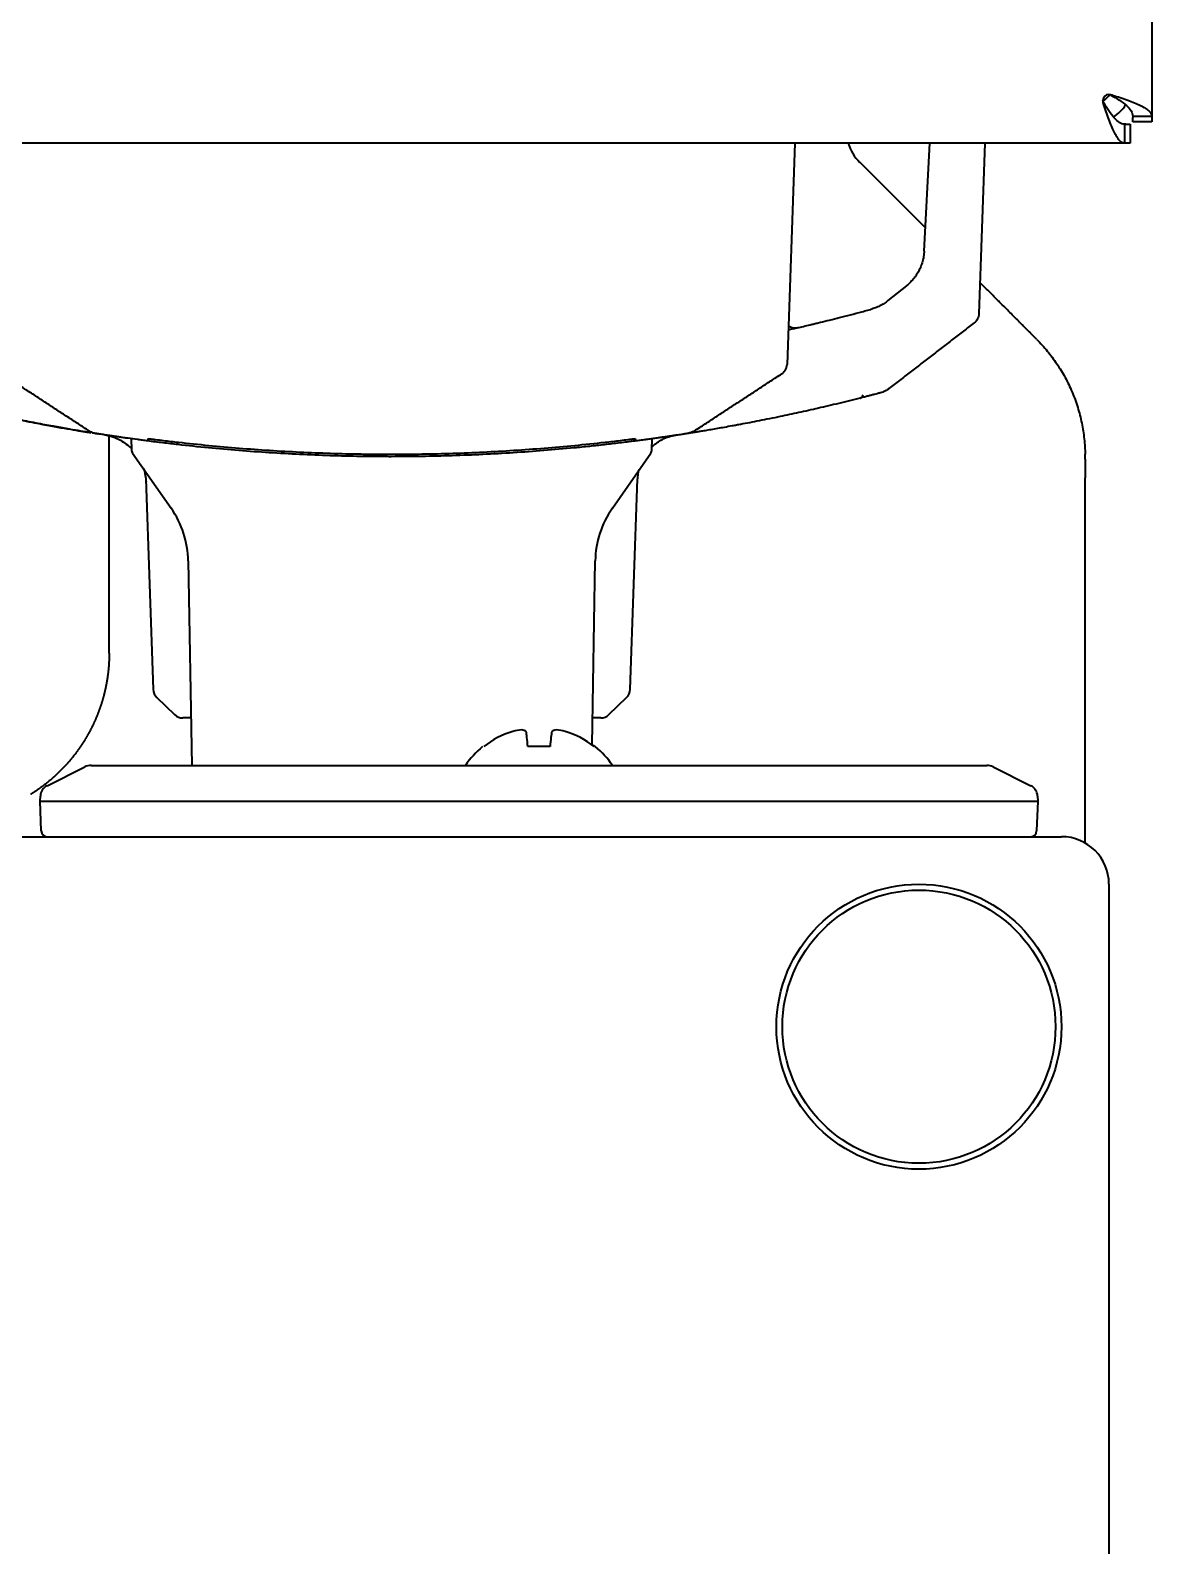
# Model space of a CAD drawing. Header units: inches. Extents: x 90 to 4161, y -506 to 3104.
# Drawn here: x 2954.5 to 3001.7, y 141.4 to 205.2 of the extents above; entities that cross this region are included whole.
import ezdxf

# ---------------------------------------------------------------- set-up
doc = ezdxf.new("R2010")
doc.units = ezdxf.units.IN
doc.layers.add('1', color=7, linetype='Continuous', true_color=0xffffff)
doc.layers.add('4', color=7, linetype='Continuous', true_color=0xffffff)

msp = doc.modelspace()

# ---------------------------------------------------------------- linework, layer by layer
at = {"layer": '1', "color": 7, "linetype": 'Continuous', "lineweight": 35}
for p, q in [((3001.691, 862.127), (3001.691, 201.609)), ((3000.604, 201.268), (3000.55, 201.268)), ((3000.604, 201.268), (3000.791, 201.268)), ((3000.791, 201.268), (3000.791, 200.468)), ((3000.891, 201.609), (3000.891, 201.555)), ((3000.891, 201.368), (3000.891, 201.555)), ((3001.691, 201.368), (3000.891, 201.368)), ((3001.691, 201.609), (3001.691, 201.555)), ((3001.691, 201.555), (3001.691, 201.368)), ((3000.55, 200.468), (2311.892, 200.468)), ((2986.663, 200.468), (2986.338, 191.155)), ((2992.111, 195.915), (2992.349, 200.468)), ((2994.663, 200.468), (2994.412, 193.28)), ((3000.604, 200.468), (3000.55, 200.468)), ((3000.791, 200.468), (3000.604, 200.468)), ((2992.162, 196.897), (2989.398, 199.661)), ((2991.361, 194.456), (2990.585, 193.837)), ((2996.823, 192.236), (2996.616, 192.443)), ((2958.725, 188.023), (2958.733, 187.556)), ((2980.648, 187.556), (2980.656, 188.023)), ((2958.779, 187.417), (2960.4, 185.102)), ((2978.982, 185.102), (2980.603, 187.417)), ((2959.34, 186.328), (2959.649, 177.469)), ((2979.733, 177.469), (2980.042, 186.328)), ((2998.891, 171), (2998.891, 186.381)), ((2961.122, 182.877), (2961.273, 174.268)), ((2978.124, 175.131), (2978.259, 182.877)), ((2959.801, 177.127), (2960.546, 176.408)), ((2978.836, 176.408), (2979.58, 177.127)), ((2961.238, 176.268), (2960.893, 176.268)), ((2978.489, 176.268), (2978.144, 176.268)), ((2955.175, 173.41), (2956.764, 174.205)), ((2957.033, 174.268), (2960.891, 174.268)), ((2960.891, 174.268), (2990.891, 174.268)), ((2990.891, 174.268), (2994.749, 174.268)), ((2995.018, 174.205), (2996.608, 173.41)), ((2954.891, 172.768), (2954.898, 172.98)), ((2996.884, 172.98), (2996.891, 172.768)), ((2954.935, 171.509), (2954.891, 172.768)), ((2954.891, 172.768), (2960.891, 172.768)), ((2960.891, 172.768), (2990.891, 172.768)), ((2990.891, 172.768), (2996.891, 172.768)), ((2996.891, 172.768), (2996.847, 171.509)), ((2953.891, 171.268), (2997.891, 171.268)), ((2999.891, 169.268), (2999.891, 103.268))]:
    msp.add_line(p, q, dxfattribs=at)
for radius in [6, 5.75]:
    msp.add_circle((2991.891, 163.268), radius, dxfattribs=at)
for centre, radius, start, end in [((2999.891, 202.268), 0.25, 90, 180), ((2999.091, 203.068), 1, 304.24219, 327.18516), ((2999.091, 203.068), 1.8, 303.36187, 326.66203), ((2986.681, 193.188), 0.5, 234.42655, 282.89526), ((2958.983, 187.56), 0.25, 181, 215), ((2980.398, 187.56), 0.25, 325, 359), ((2957.123, 182.807), 4, 1, 35), ((2982.259, 182.807), 4, 145, 179), ((2960.149, 177.487), 0.5, 182, 226), ((2979.233, 177.487), 0.5, 314, 358), ((2960.893, 176.768), 0.5, 226, 270), ((2978.489, 176.768), 0.5, 270, 314), ((2975.891, 172.168), 3.74, 129.38647, 145.84409), ((2975.891, 172.168), 3.74, 34.1559, 50.64486), ((2957.033, 173.668), 0.6, 90, 116.56505), ((2994.749, 173.668), 0.6, 63.43495, 90), ((2955.398, 172.963), 0.5, 116.56505, 178), ((2996.384, 172.963), 0.5, 2, 63.43495), ((2955.185, 171.518), 0.25, 182, 270), ((2996.597, 171.518), 0.25, 270, 358), ((2997.891, 169.268), 2, 0, 90)]:
    msp.add_arc(centre, radius, start, end, dxfattribs=at)
for centre, major_axis, ratio, start_param, end_param in [((2990.812, 201.075), (-1.841, -0.782), 0.999823, 6.190279, 6.667096), ((2975.886, 172.147), (-3.624, 0.873), 0.997235, 5.247399, 5.62012), ((2975.633, 172.11), (-0.806, 3.6), 0.902278, 6.178468, 6.295334), ((2975.337, 172.11), (-0.383, 3.669), 0.420739, 6.027806, 6.144672), ((2975.594, 172.147), (-0.269, 3.718), 0.017407, 5.611261, 5.983982), ((2976.188, 172.147), (-0.269, -3.718), 0.017407, 3.440796, 3.813517), ((2976.445, 172.11), (-0.383, -3.669), 0.420739, 3.280106, 3.396972), ((2976.15, 172.11), (-0.806, -3.6), 0.902278, 3.129444, 3.24631), ((2975.896, 172.147), (-3.624, -0.873), 0.997235, 3.804658, 4.177379)]:
    msp.add_ellipse(centre, major_axis=major_axis, ratio=ratio, start_param=start_param, end_param=end_param, dxfattribs=at)
for points, knots in [([(2999.664, 202.119), (2999.663, 202.122), (2999.661, 202.129), (2999.658, 202.139), (2999.655, 202.15), (2999.653, 202.16), (2999.651, 202.171), (2999.649, 202.181), (2999.647, 202.192), (2999.645, 202.202), (2999.644, 202.213), (2999.643, 202.224), (2999.642, 202.235), (2999.641, 202.246), (2999.641, 202.257), (2999.641, 202.264), (2999.641, 202.268)], [0, 0, 0, 0, 0.070356, 0.140723, 0.211142, 0.28165, 0.352287, 0.42309, 0.494098, 0.565348, 0.636878, 0.708725, 0.780925, 0.853514, 0.926527, 1, 1, 1, 1]), ([(2999.891, 202.518), (2999.895, 202.518), (2999.902, 202.518), (2999.913, 202.518), (2999.924, 202.517), (2999.935, 202.516), (2999.946, 202.515), (2999.957, 202.514), (2999.967, 202.512), (2999.978, 202.51), (2999.988, 202.508), (2999.999, 202.506), (3000.009, 202.504), (3000.02, 202.501), (3000.03, 202.498), (3000.037, 202.496), (3000.04, 202.495)], [0, 0, 0, 0, 0.073473, 0.146486, 0.219075, 0.291275, 0.363122, 0.434652, 0.505902, 0.57691, 0.647713, 0.71835, 0.788858, 0.859277, 0.929644, 1, 1, 1, 1]), ([(2999.974, 202.495), (3000.097, 202.421), (3000.219, 202.347), (3000.442, 202.199), (3000.543, 202.126), (3000.711, 201.978), (3000.778, 201.904), (3000.868, 201.757), (3000.891, 201.683), (3000.891, 201.609)], [0, 0, 0, 0, 0.25, 0.25, 0.5, 0.5, 0.75, 0.75, 1, 1, 1, 1]), ([(3000.04, 202.495), (3000.151, 202.458), (3000.261, 202.421), (3000.477, 202.347), (3000.581, 202.31), (3000.782, 202.236), (3000.878, 202.199), (3001.057, 202.126), (3001.14, 202.089), (3001.291, 202.015), (3001.359, 201.978), (3001.477, 201.904), (3001.527, 201.867), (3001.608, 201.794), (3001.639, 201.757), (3001.681, 201.683), (3001.691, 201.646), (3001.691, 201.609)], [0, 0, 0, 0, 0.125, 0.125, 0.25, 0.25, 0.375, 0.375, 0.5, 0.5, 0.625, 0.625, 0.75, 0.75, 0.875, 0.875, 1, 1, 1, 1]), ([(3000.55, 201.268), (3000.476, 201.268), (3000.402, 201.291), (3000.255, 201.381), (3000.181, 201.448), (3000.033, 201.616), (2999.96, 201.717), (2999.812, 201.94), (2999.738, 202.062), (2999.664, 202.185)], [0, 0, 0, 0, 0.25, 0.25, 0.5, 0.5, 0.75, 0.75, 1, 1, 1, 1]), ([(3000.55, 200.468), (3000.513, 200.468), (3000.476, 200.478), (3000.402, 200.52), (3000.365, 200.551), (3000.292, 200.632), (3000.255, 200.682), (3000.181, 200.8), (3000.144, 200.868), (3000.07, 201.019), (3000.033, 201.102), (2999.96, 201.281), (2999.923, 201.377), (2999.849, 201.578), (2999.812, 201.682), (2999.738, 201.898), (2999.701, 202.008), (2999.664, 202.119)], [0, 0, 0, 0, 0.125, 0.125, 0.25, 0.25, 0.375, 0.375, 0.5, 0.5, 0.625, 0.625, 0.75, 0.75, 0.875, 0.875, 1, 1, 1, 1]), ([(2992.111, 195.915), (2992.107, 195.841), (2992.099, 195.769), (2992.076, 195.626), (2992.06, 195.556), (2992.031, 195.451), (2992.021, 195.417), (2991.998, 195.349), (2991.985, 195.315), (2991.946, 195.215), (2991.916, 195.15), (2991.851, 195.026), (2991.815, 194.966), (2991.767, 194.894), (2991.757, 194.88), (2991.737, 194.851), (2991.727, 194.837), (2991.695, 194.795), (2991.674, 194.768), (2991.608, 194.689), (2991.562, 194.639), (2991.465, 194.544), (2991.414, 194.498), (2991.361, 194.456)], [0, 0, 0, 0, 0.125, 0.125, 0.25, 0.25, 0.3125, 0.3125, 0.375, 0.375, 0.5, 0.5, 0.625, 0.625, 0.65625, 0.65625, 0.6875, 0.6875, 0.75, 0.75, 0.875, 0.875, 1, 1, 1, 1]), ([(2996.616, 192.443), (2996.609, 192.45), (2996.594, 192.465), (2996.565, 192.494), (2996.526, 192.533), (2996.476, 192.583), (2996.413, 192.646), (2996.338, 192.721), (2996.248, 192.811), (2996.146, 192.913), (2996.038, 193.021), (2995.93, 193.129), (2995.79, 193.269), (2995.593, 193.466), (2995.323, 193.736), (2995.045, 194.014), (2994.793, 194.266), (2994.611, 194.448), (2994.503, 194.556), (2994.466, 194.593)], [0, 0, 0, 0, 0.011297, 0.028353, 0.051235, 0.080037, 0.114873, 0.155887, 0.203242, 0.25861, 0.312576, 0.365068, 0.416015, 0.511742, 0.638207, 0.774856, 0.869158, 0.954838, 1, 1, 1, 1]), ([(2986.792, 192.701), (2986.863, 192.717), (2987.022, 192.753), (2987.213, 192.798), (2987.369, 192.835), (2987.423, 192.848), (2987.507, 192.868), (2987.536, 192.875), (2987.594, 192.889), (2987.623, 192.896), (2987.772, 192.932), (2987.898, 192.962), (2988.161, 193.027), (2988.299, 193.061), (2988.514, 193.116), (2988.624, 193.144), (2988.738, 193.173), (2988.814, 193.192), (2988.853, 193.202), (2989.047, 193.253), (2989.206, 193.294), (2989.53, 193.38), (2989.695, 193.425), (2989.864, 193.471)], [0, 0, 0, 0, 0.125, 0.25, 0.25, 0.3125, 0.3125, 0.34375, 0.34375, 0.375, 0.375, 0.5, 0.5, 0.625, 0.625, 0.6875, 0.71875, 0.71875, 0.75, 0.75, 0.875, 0.875, 1, 1, 1, 1]), ([(2990.25, 193.621), (2990.187, 193.589), (2990.124, 193.56), (2989.995, 193.51), (2989.93, 193.489), (2989.864, 193.471)], [0, 0, 0, 0, 0.5, 0.5, 1, 1, 1, 1]), ([(2986.389, 192.609), (2986.389, 192.609), (2986.398, 192.611), (2986.432, 192.619), (2986.483, 192.63), (2986.567, 192.649), (2986.629, 192.663), (2986.643, 192.666), (2986.67, 192.673), (2986.684, 192.676), (2986.728, 192.686), (2986.759, 192.693), (2986.792, 192.701)], [0, 0, 0, 0, 0.25, 0.25, 0.5, 0.75, 0.75, 0.8125, 0.8125, 0.875, 0.875, 1, 1, 1, 1]), ([(2994.412, 193.28), (2994.411, 193.244), (2994.405, 193.207), (2994.387, 193.136), (2994.374, 193.102), (2994.34, 193.037), (2994.32, 193.006), (2994.273, 192.95), (2994.247, 192.924), (2994.218, 192.902)], [0, 0, 0, 0, 0.25, 0.25, 0.5, 0.5, 0.75, 0.75, 1, 1, 1, 1]), ([(2996.859, 192.2), (2997.01, 192.048), (2997.156, 191.886), (2997.435, 191.547), (2997.568, 191.369), (2997.819, 190.998), (2997.936, 190.805), (2998.152, 190.406), (2998.251, 190.2), (2998.385, 189.883), (2998.427, 189.776), (2998.486, 189.614), (2998.505, 189.559), (2998.542, 189.45), (2998.56, 189.395), (2998.645, 189.122), (2998.701, 188.901), (2998.792, 188.46), (2998.826, 188.239), (2998.874, 187.8), (2998.887, 187.582), (2998.89, 187.367)], [0, 0, 0, 0, 0.125, 0.125, 0.25, 0.25, 0.375, 0.375, 0.5, 0.5, 0.5625, 0.5625, 0.59375, 0.59375, 0.625, 0.625, 0.75, 0.75, 0.875, 0.875, 1, 1, 1, 1]), ([(2986.112, 190.754), (2986.145, 190.776), (2986.176, 190.802), (2986.23, 190.86), (2986.254, 190.893), (2986.293, 190.962), (2986.309, 190.999), (2986.33, 191.076), (2986.336, 191.116), (2986.338, 191.155)], [0, 0, 0, 0, 0.25, 0.25, 0.5, 0.5, 0.75, 0.75, 1, 1, 1, 1]), ([(2989.416, 189.734), (2989.378, 189.724), (2989.34, 189.714), (2989.265, 189.695), (2989.227, 189.686), (2989.114, 189.658), (2989.039, 189.639), (2988.889, 189.602), (2988.814, 189.583), (2988.666, 189.547), (2988.592, 189.529), (2988.372, 189.476), (2988.227, 189.441), (2987.94, 189.373), (2987.798, 189.34), (2987.376, 189.243), (2987.101, 189.182), (2986.698, 189.093), (2986.565, 189.065), (2986.303, 189.009), (2986.173, 188.981), (2986.045, 188.955)], [0, 0, 0, 0, 0.03125, 0.03125, 0.0625, 0.0625, 0.125, 0.125, 0.1875, 0.1875, 0.25, 0.25, 0.375, 0.375, 0.5, 0.5, 0.75, 0.75, 0.875, 0.875, 1, 1, 1, 1]), ([(2990.275, 189.957), (2990.274, 189.957), (2990.273, 189.956), (2990.27, 189.956), (2990.268, 189.955), (2990.264, 189.954), (2990.261, 189.953), (2990.256, 189.952), (2990.253, 189.951), (2990.244, 189.949), (2990.237, 189.947), (2990.224, 189.943), (2990.22, 189.942), (2990.21, 189.94), (2990.206, 189.938), (2990.179, 189.932), (2990.154, 189.925), (2990.096, 189.91), (2990.063, 189.901), (2990.007, 189.886), (2989.987, 189.881), (2989.945, 189.87), (2989.923, 189.864), (2989.855, 189.846), (2989.806, 189.834), (2989.704, 189.807), (2989.65, 189.793), (2989.536, 189.764), (2989.477, 189.749), (2989.416, 189.734)], [0, 0, 0, 0, 0.03125, 0.03125, 0.0625, 0.0625, 0.09375, 0.09375, 0.125, 0.125, 0.1875, 0.1875, 0.21875, 0.21875, 0.25, 0.25, 0.375, 0.375, 0.5, 0.5, 0.5625, 0.5625, 0.625, 0.625, 0.75, 0.75, 0.875, 0.875, 1, 1, 1, 1]), ([(2989.416, 189.734), (2989.423, 189.735), (2989.429, 189.738), (2989.442, 189.743), (2989.449, 189.746), (2989.468, 189.757), (2989.479, 189.767), (2989.512, 189.8), (2989.531, 189.83), (2989.547, 189.867)], [0, 0, 0, 0, 0.125, 0.125, 0.25, 0.25, 0.5, 0.5, 1, 1, 1, 1]), ([(2990.63, 190.132), (2990.578, 190.092), (2990.521, 190.056), (2990.402, 189.997), (2990.339, 189.974), (2990.275, 189.957)], [0, 0, 0, 0, 0.5, 0.5, 1, 1, 1, 1]), ([(2956.952, 188.287), (2956.942, 188.289), (2956.932, 188.29), (2956.908, 188.294), (2956.841, 188.305), (2956.766, 188.317), (2956.57, 188.349), (2956.419, 188.375), (2956.076, 188.433), (2955.885, 188.466), (2955.621, 188.513), (2955.567, 188.523), (2955.456, 188.542), (2955.288, 188.573), (2955.11, 188.606), (2954.744, 188.674), (2954.484, 188.724), (2953.933, 188.832), (2953.642, 188.891), (2953.336, 188.955)], [0, 0, 0, 0, 0.017553, 0.017553, 0.039385, 0.126714, 0.126714, 0.301371, 0.301371, 0.476028, 0.476028, 0.519693, 0.519693, 0.563357, 0.650686, 0.650686, 0.825343, 0.825343, 1, 1, 1, 1]), ([(2953.641, 188.896), (2954.004, 188.821), (2954.863, 188.647), (2955.948, 188.453), (2956.735, 188.322), (2956.962, 188.285), (2957.018, 188.277)], [0, 0, 0, 0, 0.203154, 0.517315, 0.829103, 1, 1, 1, 1]), ([(2986.045, 188.955), (2985.739, 188.891), (2985.448, 188.832), (2985.034, 188.75), (2984.9, 188.724), (2984.638, 188.674), (2984.511, 188.65), (2984.327, 188.616), (2984.266, 188.605), (2984.177, 188.588), (2984.147, 188.583), (2984.089, 188.572), (2983.944, 188.546), (2983.807, 188.521), (2983.597, 188.484), (2983.497, 188.466), (2983.307, 188.433), (2983.127, 188.402), (2982.966, 188.375), (2982.814, 188.35), (2982.744, 188.338), (2982.662, 188.325), (2982.645, 188.322), (2982.614, 188.317), (2982.598, 188.314), (2982.553, 188.307), (2982.467, 188.293), (2982.369, 188.277), (2982.308, 188.268), (2982.27, 188.262), (2982.253, 188.259), (2982.22, 188.254), (2982.191, 188.249), (2982.167, 188.245), (2982.146, 188.242), (2982.136, 188.24), (2982.12, 188.238), (2982.114, 188.237), (2982.099, 188.234), (2982.094, 188.234), (2982.096, 188.234)], [0, 0, 0, 0, 0.125, 0.125, 0.1875, 0.1875, 0.25, 0.25, 0.28125, 0.28125, 0.296875, 0.296875, 0.3125, 0.375, 0.375, 0.4375, 0.4375, 0.5, 0.5625, 0.5625, 0.625, 0.625, 0.640625, 0.640625, 0.65625, 0.65625, 0.6875, 0.75, 0.78125, 0.78125, 0.8125, 0.8125, 0.84375, 0.875, 0.875, 0.90625, 0.90625, 0.9375, 0.9375, 1, 1, 1, 1]), ([(2956.894, 188.385), (2956.953, 188.346), (2957.016, 188.314), (2957.148, 188.263), (2957.216, 188.245), (2957.286, 188.234)], [0, 0, 0, 0, 0.5, 0.5, 1, 1, 1, 1]), ([(2957.286, 188.234), (2957.287, 188.234), (2957.285, 188.234), (2957.28, 188.235), (2957.276, 188.236), (2957.26, 188.238), (2957.244, 188.241), (2957.213, 188.245), (2957.201, 188.247), (2957.175, 188.251), (2957.161, 188.254), (2957.136, 188.258), (2957.128, 188.259), (2957.11, 188.262), (2957.095, 188.264), (2957.079, 188.267), (2957.072, 188.268)], [0, 0, 0, 0, 0.136491, 0.136491, 0.272982, 0.272982, 0.545963, 0.545963, 0.682454, 0.682454, 0.818945, 0.818945, 0.88719, 0.88719, 0.955436, 1, 1, 1, 1]), ([(2959.416, 187.93), (2959.344, 187.939), (2959.273, 187.948), (2959.167, 187.962), (2959.132, 187.967), (2959.062, 187.976), (2959.027, 187.981), (2958.855, 188.004), (2958.722, 188.022), (2958.531, 188.049), (2958.468, 188.058), (2958.376, 188.071), (2958.345, 188.075), (2958.286, 188.084), (2958.198, 188.096), (2958.115, 188.109), (2958.008, 188.124), (2957.957, 188.132), (2957.884, 188.143), (2957.86, 188.146), (2957.813, 188.153), (2957.79, 188.157), (2957.724, 188.167), (2957.683, 188.173), (2957.606, 188.185), (2957.57, 188.19), (2957.505, 188.2), (2957.475, 188.205), (2957.435, 188.211), (2957.422, 188.213), (2957.399, 188.216), (2957.388, 188.218), (2957.357, 188.223), (2957.341, 188.225), (2957.32, 188.229), (2957.314, 188.23), (2957.304, 188.231), (2957.3, 188.232), (2957.29, 188.233), (2957.287, 188.234), (2957.286, 188.234)], [0, 0, 0, 0, 0.062727, 0.062727, 0.09409, 0.09409, 0.125454, 0.125454, 0.250908, 0.250908, 0.313634, 0.313634, 0.344998, 0.344998, 0.376361, 0.439088, 0.439088, 0.501815, 0.501815, 0.533179, 0.533179, 0.564542, 0.564542, 0.627269, 0.627269, 0.689996, 0.689996, 0.752723, 0.752723, 0.784086, 0.784086, 0.81545, 0.81545, 0.878176, 0.878176, 0.90954, 0.90954, 0.940903, 0.940903, 1, 1, 1, 1]), ([(2982.096, 188.234), (2982.096, 188.234), (2982.095, 188.234), (2982.092, 188.233), (2982.089, 188.233), (2982.084, 188.232), (2982.081, 188.232), (2982.077, 188.231), (2982.075, 188.231), (2982.067, 188.229), (2982.061, 188.229), (2982.04, 188.225), (2982.023, 188.223), (2981.992, 188.218), (2981.98, 188.216), (2981.956, 188.212), (2981.943, 188.21), (2981.902, 188.204), (2981.872, 188.199), (2981.805, 188.189), (2981.769, 188.183), (2981.71, 188.174), (2981.69, 188.171), (2981.647, 188.165), (2981.625, 188.162), (2981.558, 188.152), (2981.51, 188.144), (2981.411, 188.13), (2981.359, 188.122), (2981.25, 188.106), (2981.194, 188.098), (2981.106, 188.085), (2981.076, 188.081), (2981.015, 188.072), (2980.984, 188.068), (2980.891, 188.055), (2980.827, 188.046), (2980.698, 188.027), (2980.631, 188.018), (2980.496, 188), (2980.428, 187.991), (2980.323, 187.976), (2980.287, 187.972), (2980.216, 187.962), (2980.181, 187.958), (2980.109, 187.948), (2980.074, 187.943), (2980.002, 187.934), (2979.966, 187.929), (2979.929, 187.925)], [0, 0, 0, 0, 0.028077, 0.028077, 0.059429, 0.059429, 0.075105, 0.075105, 0.090781, 0.090781, 0.122134, 0.122134, 0.184838, 0.184838, 0.216191, 0.216191, 0.247543, 0.247543, 0.310248, 0.310248, 0.372953, 0.372953, 0.404305, 0.404305, 0.435657, 0.435657, 0.498362, 0.498362, 0.561067, 0.561067, 0.623772, 0.623772, 0.655124, 0.655124, 0.686476, 0.686476, 0.749181, 0.749181, 0.811886, 0.811886, 0.874591, 0.874591, 0.905943, 0.905943, 0.937295, 0.937295, 0.968648, 0.968648, 1, 1, 1, 1]), ([(2982.488, 188.385), (2982.429, 188.346), (2982.366, 188.314), (2982.234, 188.263), (2982.166, 188.245), (2982.096, 188.234)], [0, 0, 0, 0, 0.5, 0.5, 1, 1, 1, 1]), ([(2957.609, 188.184), (2957.842, 188.15), (2958.234, 188.016), (2958.6, 187.743), (2958.745, 187.596)], [0, 0, 0, 0, 0.552283, 1, 1, 1, 1]), ([(2959.431, 188.031), (2959.426, 187.998), (2959.422, 187.972), (2959.417, 187.938), (2959.416, 187.929), (2959.416, 187.93)], [0, 0, 0, 0, 0.5, 0.5, 1, 1, 1, 1]), ([(2979.929, 187.925), (2979.823, 187.911), (2979.717, 187.898), (2979.504, 187.871), (2979.397, 187.858), (2979.078, 187.819), (2978.865, 187.795), (2978.439, 187.747), (2978.226, 187.724), (2977.8, 187.679), (2977.587, 187.658), (2976.52, 187.555), (2975.666, 187.486), (2974.382, 187.404), (2973.954, 187.38), (2973.097, 187.339), (2972.669, 187.322), (2971.812, 187.295), (2970.955, 187.275), (2970.098, 187.268), (2969.455, 187.268), (2969.24, 187.269), (2968.811, 187.273), (2968.597, 187.275), (2967.954, 187.286), (2967.525, 187.296), (2966.669, 187.324), (2966.241, 187.341), (2965.386, 187.383), (2964.958, 187.407), (2964.104, 187.462), (2963.677, 187.493), (2962.823, 187.562), (2962.397, 187.6), (2961.544, 187.682), (2961.118, 187.727), (2960.479, 187.799), (2960.266, 187.824), (2959.841, 187.875), (2959.628, 187.902), (2959.416, 187.93)], [0, 0, 0, 0, 0.015625, 0.015625, 0.03125, 0.03125, 0.0625, 0.0625, 0.09375, 0.09375, 0.125, 0.125, 0.25, 0.25, 0.3125, 0.3125, 0.375, 0.375, 0.4375, 0.5, 0.5, 0.53125, 0.53125, 0.5625, 0.5625, 0.625, 0.625, 0.6875, 0.6875, 0.75, 0.75, 0.8125, 0.8125, 0.875, 0.875, 0.9375, 0.9375, 0.96875, 0.96875, 1, 1, 1, 1]), ([(2959.431, 188.031), (2959.457, 188.027), (2959.484, 188.024), (2959.537, 188.017), (2959.617, 188.007), (2959.697, 187.997), (2959.856, 187.977), (2959.963, 187.964), (2960.282, 187.925), (2960.495, 187.9), (2961.134, 187.828), (2961.56, 187.783), (2962.413, 187.701), (2962.839, 187.663), (2963.693, 187.594), (2964.12, 187.563), (2964.975, 187.508), (2965.403, 187.484), (2966.259, 187.443), (2966.687, 187.426), (2967.543, 187.398), (2967.972, 187.388), (2968.615, 187.377), (2968.83, 187.375), (2969.259, 187.371), (2969.473, 187.37), (2970.117, 187.37), (2970.974, 187.377), (2971.831, 187.398), (2972.688, 187.425), (2973.117, 187.443), (2973.974, 187.484), (2974.402, 187.508), (2975.686, 187.591), (2976.541, 187.659), (2977.821, 187.783), (2978.248, 187.828), (2978.78, 187.888), (2978.887, 187.9), (2979.1, 187.925), (2979.206, 187.938), (2979.419, 187.964), (2979.526, 187.977), (2979.685, 187.997), (2979.765, 188.007), (2979.845, 188.017), (2979.898, 188.024), (2979.925, 188.027), (2979.951, 188.031)], [0, 0, 0, 0, 0.003906, 0.003906, 0.007813, 0.015625, 0.015625, 0.03125, 0.03125, 0.0625, 0.0625, 0.125, 0.125, 0.1875, 0.1875, 0.25, 0.25, 0.3125, 0.3125, 0.375, 0.375, 0.4375, 0.4375, 0.46875, 0.46875, 0.5, 0.5, 0.5625, 0.625, 0.625, 0.6875, 0.6875, 0.75, 0.75, 0.875, 0.875, 0.9375, 0.9375, 0.953125, 0.953125, 0.96875, 0.96875, 0.984375, 0.984375, 0.992188, 0.996094, 0.996094, 1, 1, 1, 1]), ([(2979.951, 188.031), (2979.95, 187.997), (2979.948, 187.971), (2979.94, 187.935), (2979.935, 187.926), (2979.929, 187.925)], [0, 0, 0, 0, 0.5, 0.5, 1, 1, 1, 1]), ([(2980.637, 187.666), (2980.755, 187.782), (2981.061, 188.012), (2981.383, 188.126), (2981.581, 188.155)], [0, 0, 0, 0, 0.425887, 1, 1, 1, 1]), ([(2998.891, 187.164), (2998.891, 187.174), (2998.891, 187.184), (2998.891, 187.203), (2998.891, 187.213), (2998.891, 187.24), (2998.891, 187.258), (2998.891, 187.283), (2998.89, 187.292), (2998.89, 187.308), (2998.89, 187.316), (2998.89, 187.339), (2998.89, 187.353), (2998.89, 187.367)], [0, 0, 0, 0, 0.125, 0.125, 0.25, 0.25, 0.5, 0.5, 0.625, 0.625, 0.75, 0.75, 1, 1, 1, 1]), ([(2998.891, 187.165), (2998.891, 187.153), (2998.891, 187.129), (2998.891, 187.094), (2998.891, 187.06), (2998.891, 187.026), (2998.891, 186.993), (2998.891, 186.96), (2998.891, 186.928), (2998.891, 186.897), (2998.891, 186.866), (2998.891, 186.836), (2998.891, 186.806), (2998.891, 186.777), (2998.891, 186.749), (2998.891, 186.721), (2998.891, 186.694), (2998.891, 186.667), (2998.891, 186.642), (2998.891, 186.616), (2998.891, 186.592), (2998.891, 186.568), (2998.891, 186.545), (2998.891, 186.522), (2998.891, 186.5), (2998.891, 186.479), (2998.891, 186.458), (2998.891, 186.438), (2998.891, 186.418), (2998.891, 186.4), (2998.891, 186.387), (2998.891, 186.381)], [0, 0, 0, 0, 0.045822, 0.090837, 0.135046, 0.178447, 0.221042, 0.262828, 0.303807, 0.343977, 0.383338, 0.42189, 0.459633, 0.496565, 0.532688, 0.567999, 0.602498, 0.636186, 0.669061, 0.701124, 0.732373, 0.762807, 0.792428, 0.821233, 0.849223, 0.876396, 0.902752, 0.928292, 0.953013, 0.976916, 1, 1, 1, 1]), ([(2976.358, 175.06), (2976.281, 175.059), (2976.204, 175.059), (2976.087, 175.059), (2976.048, 175.059), (2975.97, 175.059), (2975.931, 175.059), (2975.813, 175.059), (2975.735, 175.059), (2975.617, 175.059), (2975.579, 175.059), (2975.501, 175.059), (2975.462, 175.06), (2975.424, 175.06)], [0, 0, 0, 0, 0.25, 0.25, 0.375, 0.375, 0.5, 0.5, 0.75, 0.75, 0.875, 0.875, 1, 1, 1, 1]), ([(2978.262, 175.059), (2978.257, 175.063), (2978.243, 175.076), (2978.216, 175.089), (2978.187, 175.099), (2978.165, 175.103), (2978.151, 175.104), (2978.144, 175.104), (2978.141, 175.104), (2978.141, 175.104), (2978.14, 175.104), (2978.14, 175.104), (2978.14, 175.104), (2978.14, 175.104), (2978.14, 175.104), (2978.139, 175.104), (2978.139, 175.104), (2978.139, 175.104)], [0, 0, 0, 0, 0.102508, 0.301325, 0.460416, 0.576988, 0.64948, 0.682856, 0.688693, 0.690449, 0.691698, 0.693191, 0.695765, 0.701984, 0.726756, 0.986797, 1, 1, 1, 1])]:
    msp.add_open_spline(points, degree=3, knots=knots, dxfattribs=at)
for points, degree in [([(3000.55, 201.268), (3000.55, 200.468)], 1), ([(3000.89, 201.609), (3001.692, 201.609)], 1), ([(2990.585, 193.837), (2990.533, 193.795), (2990.425, 193.718), (2990.309, 193.651), (2990.25, 193.621)], 3), ([(2994.218, 192.902), (2990.63, 190.132)], 1), ([(2996.859, 192.2), (2996.846, 192.213), (2996.834, 192.225), (2996.823, 192.236)], 3), ([(2956.894, 188.385), (2953.27, 190.754)], 1), ([(2982.488, 188.385), (2986.112, 190.754)], 1), ([(2959.243, 186.776), (2959.302, 186.592), (2959.336, 186.401), (2959.345, 186.199)], 3), ([(2980.04, 186.271), (2980.047, 186.437), (2980.07, 186.595), (2980.11, 186.748)], 3)]:
    msp.add_open_spline(points, degree=degree, dxfattribs=at)
at = {"layer": '4', "color": 7, "linetype": 'Continuous', "lineweight": 35}
msp.add_line((2957.795, 178.994), (2957.795, 188.156), dxfattribs=at)
msp.add_open_spline([(2957.794, 178.994), (2957.794, 178.98), (2957.794, 178.952), (2957.794, 178.91), (2957.793, 178.868), (2957.792, 178.826), (2957.791, 178.784), (2957.79, 178.742), (2957.788, 178.7), (2957.786, 178.658), (2957.784, 178.616), (2957.782, 178.574), (2957.779, 178.532), (2957.776, 178.491), (2957.773, 178.449), (2957.77, 178.407), (2957.766, 178.365), (2957.762, 178.324), (2957.758, 178.282), (2957.754, 178.241), (2957.749, 178.199), (2957.744, 178.158), (2957.739, 178.116), (2957.734, 178.075), (2957.728, 178.034), (2957.722, 177.993), (2957.716, 177.951), (2957.71, 177.91), (2957.703, 177.869), (2957.697, 177.828), (2957.69, 177.787), (2957.682, 177.747), (2957.675, 177.706), (2957.667, 177.665), (2957.659, 177.624), (2957.651, 177.584), (2957.642, 177.543), (2957.634, 177.503), (2957.625, 177.462), (2957.616, 177.422), (2957.606, 177.382), (2957.596, 177.342), (2957.587, 177.302), (2957.577, 177.262), (2957.566, 177.222), (2957.556, 177.182), (2957.545, 177.142), (2957.534, 177.103), (2957.523, 177.063), (2957.511, 177.024), (2957.499, 176.984), (2957.488, 176.945), (2957.475, 176.906), (2957.463, 176.867), (2957.45, 176.828), (2957.438, 176.789), (2957.425, 176.75), (2957.411, 176.711), (2957.398, 176.672), (2957.384, 176.634), (2957.37, 176.595), (2957.356, 176.557), (2957.342, 176.519), (2957.327, 176.481), (2957.313, 176.443), (2957.298, 176.405), (2957.282, 176.367), (2957.267, 176.329), (2957.251, 176.292), (2957.236, 176.254), (2957.22, 176.217), (2957.203, 176.18), (2957.187, 176.143), (2957.17, 176.106), (2957.153, 176.069), (2957.136, 176.032), (2957.119, 175.995), (2957.102, 175.959), (2957.084, 175.922), (2957.066, 175.886), (2957.048, 175.85), (2957.03, 175.814), (2957.011, 175.778), (2956.993, 175.742), (2956.974, 175.706), (2956.955, 175.671), (2956.935, 175.635), (2956.916, 175.6), (2956.896, 175.565), (2956.877, 175.53), (2956.857, 175.495), (2956.836, 175.46), (2956.816, 175.426), (2956.795, 175.391), (2956.775, 175.357), (2956.754, 175.322), (2956.733, 175.288), (2956.711, 175.254), (2956.69, 175.221), (2956.668, 175.187), (2956.646, 175.154), (2956.624, 175.12), (2956.602, 175.087), (2956.579, 175.054), (2956.557, 175.021), (2956.534, 174.988), (2956.511, 174.956), (2956.488, 174.923), (2956.465, 174.891), (2956.441, 174.859), (2956.418, 174.827), (2956.394, 174.795), (2956.37, 174.763), (2956.346, 174.731), (2956.322, 174.7), (2956.297, 174.669), (2956.273, 174.638), (2956.248, 174.607), (2956.223, 174.576), (2956.198, 174.545), (2956.173, 174.515), (2956.147, 174.484), (2956.122, 174.454), (2956.096, 174.424), (2956.07, 174.394), (2956.044, 174.365), (2956.018, 174.335), (2955.991, 174.306), (2955.965, 174.277), (2955.938, 174.248), (2955.911, 174.219), (2955.885, 174.19), (2955.857, 174.162), (2955.83, 174.133), (2955.803, 174.105), (2955.775, 174.077), (2955.748, 174.049), (2955.72, 174.022), (2955.692, 173.994), (2955.664, 173.967), (2955.636, 173.94), (2955.607, 173.913), (2955.579, 173.886), (2955.55, 173.859), (2955.521, 173.833), (2955.493, 173.807), (2955.464, 173.78), (2955.434, 173.755), (2955.405, 173.729), (2955.376, 173.703), (2955.346, 173.678), (2955.317, 173.653), (2955.287, 173.628), (2955.257, 173.603), (2955.227, 173.578), (2955.197, 173.554), (2955.167, 173.529), (2955.136, 173.505), (2955.106, 173.481), (2955.075, 173.457), (2955.044, 173.434), (2955.014, 173.41), (2954.983, 173.387), (2954.952, 173.364), (2954.92, 173.341), (2954.889, 173.319), (2954.858, 173.296), (2954.826, 173.274), (2954.795, 173.252), (2954.763, 173.23), (2954.731, 173.208), (2954.699, 173.187), (2954.667, 173.165), (2954.635, 173.144), (2954.603, 173.123), (2954.571, 173.102), (2954.538, 173.082), (2954.506, 173.061), (2954.484, 173.048), (2954.473, 173.041)], degree=3, knots=[0, 0, 0, 0, 0.005917, 0.01183, 0.01774, 0.023648, 0.029552, 0.035453, 0.041352, 0.047247, 0.053139, 0.059028, 0.064914, 0.070797, 0.076677, 0.082554, 0.088428, 0.094299, 0.100167, 0.106031, 0.111893, 0.117752, 0.123607, 0.12946, 0.135309, 0.141156, 0.146999, 0.152839, 0.158677, 0.164511, 0.170342, 0.176171, 0.181996, 0.187818, 0.193637, 0.199453, 0.205266, 0.211076, 0.216883, 0.222687, 0.228488, 0.234285, 0.24008, 0.245872, 0.25166, 0.257446, 0.263229, 0.269008, 0.274785, 0.280558, 0.286329, 0.292096, 0.297861, 0.303622, 0.30938, 0.315136, 0.320888, 0.326637, 0.332383, 0.338126, 0.343867, 0.349604, 0.355338, 0.361069, 0.366797, 0.372522, 0.378244, 0.383963, 0.389678, 0.395391, 0.401101, 0.406808, 0.412512, 0.418212, 0.42391, 0.429605, 0.435296, 0.440985, 0.446671, 0.452353, 0.458033, 0.463709, 0.469383, 0.475053, 0.480721, 0.486385, 0.492046, 0.497705, 0.50336, 0.509012, 0.514662, 0.520308, 0.525951, 0.531591, 0.537229, 0.542863, 0.548494, 0.554122, 0.559747, 0.565369, 0.570988, 0.576604, 0.582217, 0.587827, 0.593434, 0.599038, 0.604639, 0.610237, 0.615832, 0.621424, 0.627013, 0.632599, 0.638182, 0.643762, 0.649338, 0.654912, 0.660483, 0.666051, 0.671616, 0.677177, 0.682736, 0.688292, 0.693844, 0.699394, 0.704941, 0.710485, 0.716025, 0.721563, 0.727098, 0.732629, 0.738158, 0.743683, 0.749206, 0.754726, 0.760242, 0.765756, 0.771266, 0.776774, 0.782279, 0.78778, 0.793279, 0.798774, 0.804267, 0.809756, 0.815243, 0.820726, 0.826207, 0.831684, 0.837159, 0.842631, 0.848099, 0.853565, 0.859027, 0.864487, 0.869943, 0.875397, 0.880847, 0.886295, 0.891739, 0.897181, 0.902619, 0.908055, 0.913487, 0.918917, 0.924343, 0.929767, 0.935187, 0.940605, 0.946019, 0.951431, 0.956839, 0.962245, 0.967648, 0.973047, 0.978444, 0.983837, 0.989228, 0.994615, 1, 1, 1, 1], dxfattribs=at)

doc.saveas('drawing.dxf')
